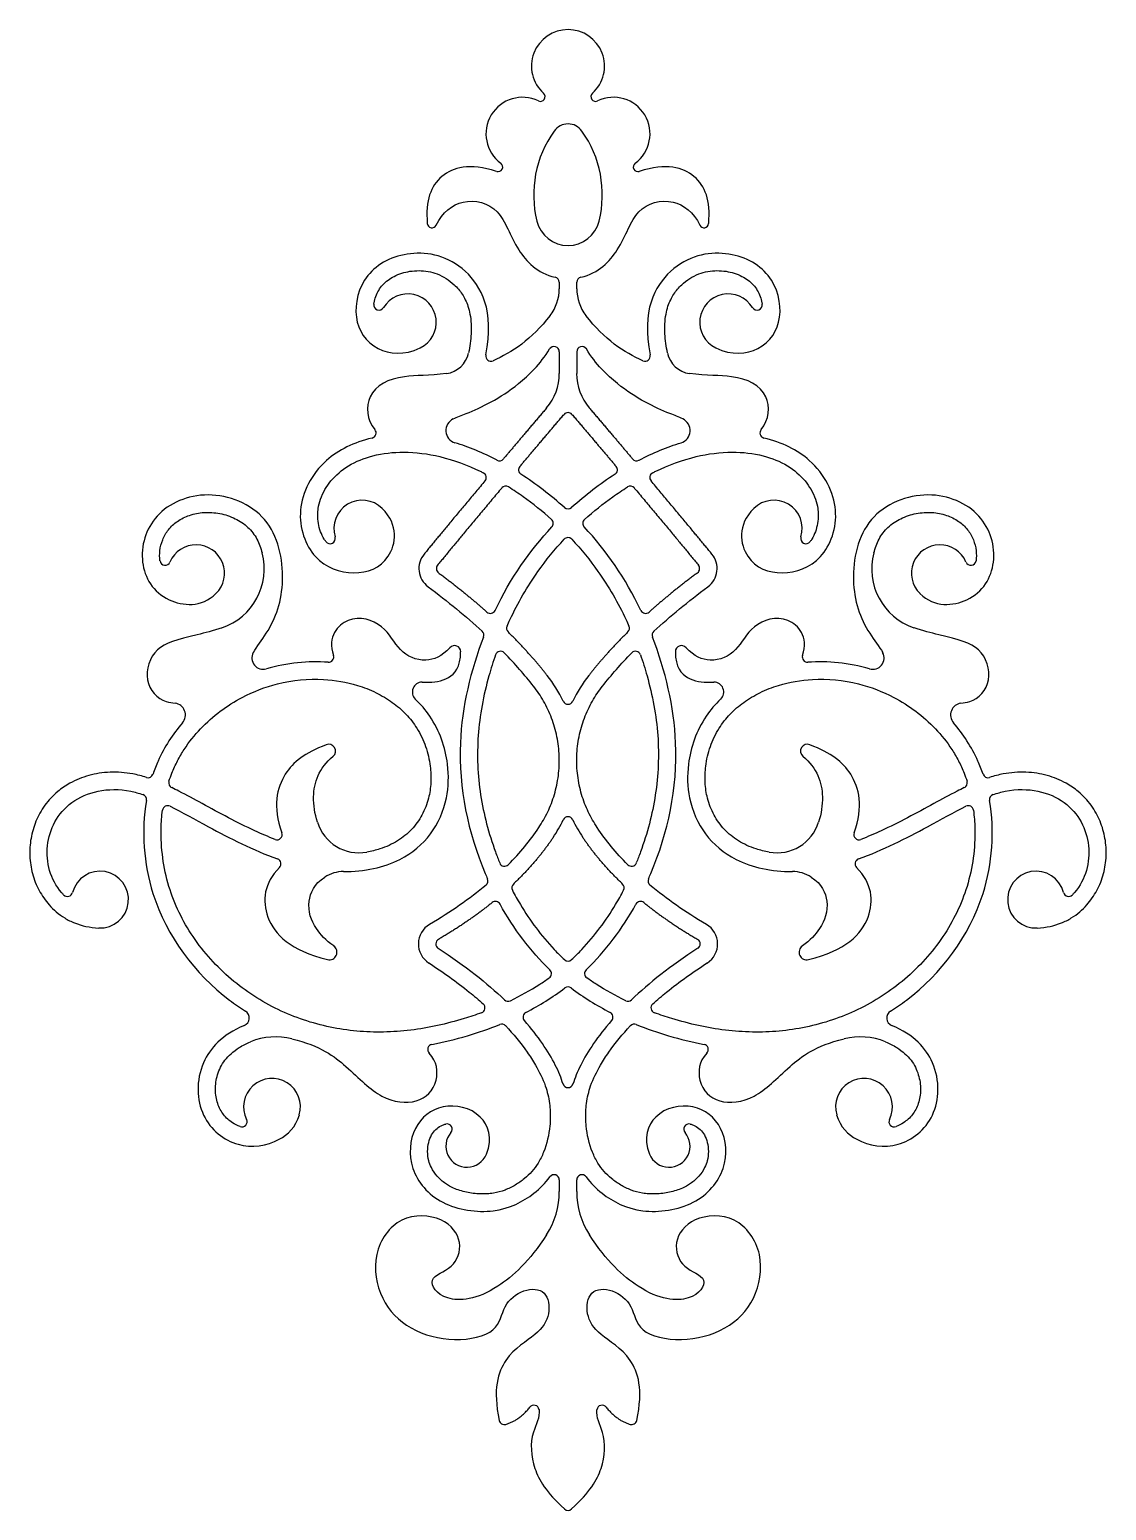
# Model space of a CAD drawing. Extents: x -103 to 101, y -110 to 99.
# Drawn here: x -57.75 to -43.69, y -20.38 to -1.04 of the extents above; entities that cross this region are included whole.
import ezdxf

# ---------------------------------------------------------------- set-up
doc = ezdxf.new("R2010")
doc.units = 0
doc.header["$MEASUREMENT"] = 0
doc.layers.add('LAYER_03', color=5, linetype='CONTINUOUS')

msp = doc.modelspace()

# ---------------------------------------------------------------- linework, layer by layer
at = {"layer": 'LAYER_03'}
for p, q in [((-50.833, -4.342), (-50.833, -4.425)), ((-50.605, -4.425), (-50.605, -4.342)), ((-50.833, -5.248), (-50.833, -5.534)), ((-50.605, -5.248), (-50.605, -5.534)), ((-50.833, -16.062), (-50.833, -16.214)), ((-50.605, -16.214), (-50.605, -16.062))]:
    msp.add_line(p, q, dxfattribs=at)
for centre, radius, start, end in [((-50.719, -1.519), 0.477, 90, 228.0004), ((-50.719, -1.519), 0.477, 311.9996, 90), ((-51.313, -2.403), 0.477, 64.1773, 233.59), ((-51.079, -1.919), 0.0604, 244.1774, 47.9934), ((-50.359, -1.919), 0.0604, 132.0066, 295.8226), ((-50.125, -2.403), 0.477, 306.41, 115.8227), ((-50.719, -2.496), 0.223, 90, 144.6791), ((-50.719, -2.496), 0.223, 35.3209, 90), ((-49.724, -3.201), 1.443, 144.6795, 193.7037), ((-51.714, -3.201), 1.443, 346.2963, 35.3205), ((-51.632, -2.836), 0.0604, 252.3886, 53.5902), ((-49.806, -2.836), 0.0604, 126.4098, 287.6114), ((-52.496, -3.569), 0.0604, 185.1746, 334.056), ((-50.719, -3.443), 0.418, 193.7037, 270), ((-50.719, -3.443), 0.418, 270, 346.2963), ((-48.943, -3.569), 0.0604, 205.944, 354.8254), ((-51.409, -4.425), 0.576, 322.3265, 360), ((-50.901, -4.342), 0.0682, 360, 77.8592), ((-50.537, -4.342), 0.0682, 102.1408, 180), ((-50.029, -4.425), 0.576, 180, 217.6735), ((-53.187, -4.637), 0.0682, 170.9421, 328.9579), ((-52.81, -4.864), 0.371, 295.9044, 148.9579), ((-48.628, -4.864), 0.371, 31.0421, 244.0956), ((-48.251, -4.637), 0.0682, 211.0421, 9.0579), ((-50.901, -5.248), 0.0682, 0, 148.3217), ((-50.537, -5.248), 0.0682, 31.6783, 180), ((-52.352, -5.195), 0.341, 277.7426, 348.1669), ((-51.725, -5.304), 0.0682, 168.7241, 293.5293), ((-49.713, -5.304), 0.0682, 246.4707, 11.2759), ((-49.086, -5.195), 0.341, 191.8331, 262.2574), ((-51.524, -5.534), 0.691, 319.5782, 0.0001), ((-49.915, -5.534), 0.691, 179.9999, 220.4218), ((-52.147, -6.277), 0.167, 114.8383, 253.2129), ((-50.719, -6.111), 0.0682, 40.4432, 139.5568), ((-49.291, -6.277), 0.167, 286.7871, 65.1617), ((-53.293, -6.309), 0.0682, 282.7977, 40.165), ((-48.145, -6.309), 0.0682, 139.835, 257.2023), ((-51.615, -6.604), 0.0682, 242.3018, 319.842), ((-51.296, -6.791), 0.0682, 139.8202, 237.1454), ((-50.142, -6.791), 0.0682, 302.8546, 40.1798), ((-49.824, -6.604), 0.0682, 220.158, 297.6982), ((-51.855, -6.89), 0.0682, 319.9818, 63.6379), ((-49.583, -6.89), 0.0682, 116.3621, 220.0182), ((-51.533, -7.071), 0.0682, 57.7893, 139.9547), ((-49.905, -7.071), 0.0682, 40.0453, 122.2107), ((-53.406, -7.558), 0.371, 45.1912, 197.1239), ((-50.719, -7.233), 0.0682, 227.9213, 312.0787), ((-48.032, -7.558), 0.371, 342.8761, 134.8088), ((-50.979, -7.488), 0.0682, 316.8682, 48.2415), ((-50.459, -7.488), 0.0682, 131.7585, 223.1318), ((-53.826, -7.687), 0.0682, 215.2855, 17.1239), ((-50.719, -7.743), 0.0682, 43.4294, 136.984), ((-47.612, -7.687), 0.0682, 162.8761, 324.7145), ((-55.575, -8.14), 0.371, 314.201, 157.002), ((-55.498, -8.085), 0.812, 288.6982, 15.0158), ((-52.37, -8.079), 0.296, 140.6564, 233.4399), ((-49.068, -8.079), 0.296, 306.5601, 39.3436), ((-45.941, -8.085), 0.812, 164.9842, 251.3018), ((-45.864, -8.14), 0.371, 22.998, 225.799), ((-55.979, -7.968), 0.0682, 187.9055, 337.002), ((-52.37, -8.079), 0.0682, 140.6564, 233.4408), ((-49.068, -8.079), 0.0682, 306.5592, 39.3436), ((-45.459, -7.968), 0.0682, 202.998, 352.0945), ((-51.732, -8.597), 0.0682, 228.2719, 334.3334), ((-49.706, -8.597), 0.0682, 205.6666, 311.7281), ((-51.453, -8.858), 0.0682, 155.7743, 225.3616), ((-49.985, -8.858), 0.0682, 314.6384, 24.2257), ((-52.201, -9.166), 0.0804, 0.0042, 138.2305), ((-51.885, -8.949), 0.0682, 338.7577, 47.3505), ((-49.553, -8.949), 0.0682, 132.6495, 201.2423), ((-49.237, -9.166), 0.0804, 41.7695, 179.9958), ((-54.7, -9.248), 0.147, 150.9475, 286.4096), ((-53.846, -9.235), 0.0682, 265.6686, 18.0408), ((-51.6, -9.227), 0.0682, 44.0111, 160.7465), ((-49.838, -9.227), 0.0682, 19.2535, 135.9889), ((-47.592, -9.235), 0.0682, 161.9592, 274.3314), ((-46.739, -9.248), 0.147, 253.5904, 29.0525), ((-52.624, -9.691), 0.128, 90.1896, 225.9376), ((-52.4, -10.586), 1.795, 25.5264, 38.2568), ((-49.038, -10.586), 1.795, 141.7432, 154.4736), ((-48.814, -9.691), 0.128, 314.0624, 89.8104), ((-55.871, -9.991), 0.156, 319.2291, 81.6841), ((-50.719, -9.783), 0.0682, 205.5264, 334.4736), ((-45.567, -9.991), 0.156, 98.3159, 220.7709), ((-53.843, -10.462), 0.0887, 309.9084, 111.9882), ((-47.595, -10.462), 0.0887, 68.0118, 230.0916), ((-56.203, -10.742), 0.0682, 252.4229, 341.2546), ((-45.235, -10.742), 0.0682, 198.7454, 287.5771), ((-55.865, -10.879), 0.0682, 161.939, 244.4159), ((-45.573, -10.879), 0.0682, 295.5841, 18.061), ((-56.292, -11.095), 0.0682, 350.3393, 71.5797), ((-55.946, -11.244), 0.0682, 63.3541, 172.6983), ((-45.492, -11.244), 0.0682, 7.3017, 116.6459), ((-45.147, -11.095), 0.0682, 108.4203, 189.6607), ((-53.447, -11.222), 0.569, 197.1063, 280.4333), ((-52.4, -10.586), 1.795, 325.9997, 334.4736), ((-50.719, -11.388), 0.0682, 25.5264, 154.4736), ((-49.038, -10.586), 1.795, 205.5264, 214.0003), ((-47.991, -11.222), 0.569, 259.5667, 342.8937), ((-54.519, -11.553), 0.0682, 248.5881, 20.2389), ((-46.919, -11.553), 0.0682, 159.7611, 291.4119), ((-54.535, -11.935), 0.0682, 315.1494, 70.2959), ((-51.548, -11.898), 0.0682, 202.1533, 315.4173), ((-49.89, -11.898), 0.0682, 224.5827, 337.8467), ((-46.903, -11.935), 0.0682, 109.7041, 224.8506), ((-56.83, -12.402), 0.371, 267.6025, 165.7008), ((-53.651, -12.494), 0.458, 89.8823, 122.4141), ((-51.832, -12.159), 0.0682, 309.9569, 23.9352), ((-49.606, -12.159), 0.0682, 156.0648, 230.0431), ((-47.788, -12.494), 0.458, 57.5859, 90.1177), ((-44.608, -12.402), 0.371, 14.2992, 272.3975), ((-57.256, -12.293), 0.0682, 223.6059, 345.7008), ((-51.385, -12.248), 0.0682, 133.5755, 207.7633), ((-50.053, -12.248), 0.0682, 332.2367, 46.4245), ((-44.182, -12.293), 0.0682, 194.2992, 316.3941), ((-51.666, -12.494), 0.0682, 28.9219, 128.9189), ((-49.772, -12.494), 0.0682, 51.0811, 151.0781), ((-52.377, -12.981), 0.296, 120.3182, 237.2943), ((-49.061, -12.981), 0.296, 302.7057, 59.6818), ((-52.377, -12.981), 0.0682, 120.3179, 237.2891), ((-49.061, -12.981), 0.0682, 302.7109, 59.6821), ((-53.836, -13.089), 0.0999, 256.3345, 55.3806), ((-47.602, -13.089), 0.0999, 124.6194, 283.6655), ((-51.003, -13.368), 0.0682, 305.0987, 46.1517), ((-50.719, -13.136), 0.0682, 227.0264, 312.9736), ((-50.435, -13.368), 0.0682, 133.847, 234.4348), ((-51.502, -13.661), 0.0682, 226.2939, 295.674), ((-50.719, -13.61), 0.0682, 52.855, 127.145), ((-49.936, -13.661), 0.0682, 244.326, 313.7061), ((-54.986, -13.948), 0.105, 292.6333, 57.4423), ((-51.871, -13.815), 0.0682, 289.9321, 48.3365), ((-51.238, -13.936), 0.0682, 117.3591, 221.1766), ((-50.2, -13.936), 0.0682, 318.8234, 62.6409), ((-49.568, -13.815), 0.0682, 131.6635, 250.0679), ((-46.453, -13.948), 0.105, 122.5577, 247.3667), ((-51.584, -14.095), 0.0682, 42.8897, 112.124), ((-49.854, -14.095), 0.0682, 67.876, 137.1103), ((-54.535, -15.081), 0.887, 76.294, 111.8899), ((-52.483, -14.359), 0.0682, 100.6084, 224.6801), ((-48.955, -14.359), 0.0682, 315.3199, 79.3916), ((-46.903, -15.081), 0.887, 68.1101, 103.706), ((-54.584, -15.108), 0.371, 343.801, 206.3053), ((-50.719, -14.789), 0.0682, 197.1894, 342.8106), ((-46.854, -15.108), 0.371, 333.6947, 196.199), ((-54.978, -15.302), 0.0682, 249.3502, 26.3053), ((-46.46, -15.302), 0.0682, 153.6947, 290.6498), ((-52.299, -15.4), 0.0682, 319.5643, 102.9086), ((-52.039, -15.622), 0.275, 139.5643, 337.6985), ((-49.4, -15.622), 0.275, 202.3015, 40.4357), ((-49.139, -15.4), 0.0682, 77.0914, 220.4357), ((-50.901, -16.062), 0.0682, 0, 144.2134), ((-50.537, -16.062), 0.0682, 35.7866, 180), ((-51.878, -16.214), 1.045, 327.2014, 0), ((-49.56, -16.214), 1.045, 180, 212.8015), ((-51.164, -19.072), 0.0682, 8.2184, 141.7618), ((-50.274, -19.072), 0.0682, 38.2812, 171.9777), ((-51.551, -19.189), 0.0682, 191.8625, 287.1162), ((-49.888, -19.189), 0.0682, 252.8838, 348.1375), ((-50.719, -20.309), 0.0682, 227.3936, 312.6064)]:
    msp.add_arc(centre, radius, start, end, dxfattribs=at)
for points, knots in [([(-51.651, -2.893), (-52.006, -2.781), (-52.442, -2.898), (-52.583, -3.273), (-52.556, -3.574)], [2856.797882, 2856.797882, 2856.797882, 2856.797882, 2857.480592, 2858.180812, 2858.180812, 2858.180812, 2858.180812]), ([(-48.882, -3.574), (-48.855, -3.273), (-48.997, -2.898), (-49.433, -2.781), (-49.788, -2.893)], [2850.305476, 2850.305476, 2850.305476, 2850.305476, 2851.005695, 2851.688405, 2851.688405, 2851.688405, 2851.688405]), ([(-52.441, -3.595), (-52.358, -3.425), (-52.085, -3.216), (-51.582, -3.352), (-51.439, -3.884), (-51.121, -4.225), (-50.887, -4.276)], [2858.318912, 2858.318912, 2858.318912, 2858.318912, 2858.831124, 2859.412617, 2859.99411, 2860.470961, 2860.470961, 2860.470961, 2860.470961]), ([(-50.552, -4.276), (-50.318, -4.225), (-49.999, -3.884), (-49.856, -3.352), (-49.353, -3.216), (-49.08, -3.425), (-48.997, -3.595)], [2848.015326, 2848.015326, 2848.015326, 2848.015326, 2848.492177, 2849.07367, 2849.655164, 2850.167375, 2850.167375, 2850.167375, 2850.167375]), ([(-51.792, -5.29), (-51.677, -4.712), (-52.036, -4.046), (-52.806, -3.889), (-53.408, -4.202), (-53.556, -4.824), (-53.278, -5.251), (-52.86, -5.301), (-52.648, -5.198)], [2861.556155, 2861.556155, 2861.556155, 2861.556155, 2862.213843, 2862.917233, 2863.620624, 2864.324015, 2865.027406, 2865.634881, 2865.634881, 2865.634881, 2865.634881]), ([(-48.79, -5.198), (-48.578, -5.301), (-48.161, -5.251), (-47.883, -4.824), (-48.03, -4.202), (-48.632, -3.889), (-49.402, -4.046), (-49.762, -4.712), (-49.646, -5.29)], [2842.851406, 2842.851406, 2842.851406, 2842.851406, 2843.458881, 2844.162272, 2844.865663, 2845.569054, 2846.272444, 2846.930133, 2846.930133, 2846.930133, 2846.930133]), ([(-53.254, -4.626), (-53.254, -4.621), (-53.248, -4.587), (-53.223, -4.497), (-53.145, -4.365), (-52.986, -4.249), (-52.778, -4.186), (-52.582, -4.186), (-52.423, -4.23), (-52.307, -4.289), (-52.217, -4.36), (-52.129, -4.451), (-52.067, -4.546), (-52.022, -4.658), (-51.984, -4.806), (-51.976, -5.012), (-52.001, -5.182), (-52.018, -5.264)], [2867.015521, 2867.015521, 2867.015521, 2867.015521, 2867.028924, 2867.106938, 2867.26082, 2867.426433, 2867.617558, 2867.827682, 2867.936613, 2868.051863, 2868.170383, 2868.23873, 2868.384504, 2868.466154, 2868.557766, 2868.784974, 2869.008432, 2869.008432, 2869.008432, 2869.008432]), ([(-49.42, -5.264), (-49.437, -5.182), (-49.462, -5.012), (-49.454, -4.806), (-49.417, -4.658), (-49.371, -4.546), (-49.309, -4.451), (-49.222, -4.36), (-49.132, -4.289), (-49.015, -4.23), (-48.856, -4.186), (-48.66, -4.186), (-48.452, -4.249), (-48.293, -4.365), (-48.215, -4.497), (-48.191, -4.587), (-48.185, -4.621), (-48.184, -4.626)], [2839.477855, 2839.477855, 2839.477855, 2839.477855, 2839.701313, 2839.928521, 2840.020133, 2840.101783, 2840.247557, 2840.315904, 2840.434424, 2840.549675, 2840.658605, 2840.868729, 2841.059854, 2841.225467, 2841.379349, 2841.457364, 2841.470766, 2841.470766, 2841.470766, 2841.470766]), ([(-52.217, -6.125), (-52.167, -6.102), (-51.914, -6.005), (-51.475, -5.798), (-51.083, -5.413), (-50.959, -5.212)], [32.168768, 32.168768, 32.168768, 32.168768, 32.377283, 33.094264, 33.502162, 33.502162, 33.502162, 33.502162]), ([(-49.221, -6.125), (-49.271, -6.102), (-49.524, -6.005), (-49.963, -5.798), (-50.356, -5.413), (-50.479, -5.212)], [32.168768, 32.168768, 32.168768, 32.168768, 32.377283, 33.094264, 33.502162, 33.502162, 33.502162, 33.502162]), ([(-52.306, -5.532), (-52.533, -5.563), (-52.946, -5.543), (-53.365, -5.749), (-53.351, -6.134), (-53.241, -6.265)], [2869.37704, 2869.37704, 2869.37704, 2869.37704, 2869.974521, 2870.81003, 2871.484541, 2871.484541, 2871.484541, 2871.484541]), ([(-48.198, -6.265), (-48.087, -6.134), (-48.073, -5.749), (-48.493, -5.543), (-48.905, -5.563), (-49.132, -5.532)], [2837.001746, 2837.001746, 2837.001746, 2837.001746, 2837.676257, 2838.511766, 2839.109247, 2839.109247, 2839.109247, 2839.109247]), ([(-53.278, -6.376), (-53.515, -6.43), (-53.978, -6.662), (-54.313, -7.32), (-54.068, -8.005), (-53.51, -8.196), (-53.001, -8.014), (-52.926, -7.512), (-53.145, -7.294)], [2871.607448, 2871.607448, 2871.607448, 2871.607448, 2872.49845, 2873.654116, 2874.809781, 2875.965447, 2877.121112, 2878.276777, 2878.276777, 2878.276777, 2878.276777]), ([(-48.294, -7.294), (-48.512, -7.512), (-48.437, -8.014), (-47.928, -8.196), (-47.371, -8.005), (-47.125, -7.32), (-47.461, -6.662), (-47.924, -6.43), (-48.161, -6.376)], [2830.20951, 2830.20951, 2830.20951, 2830.20951, 2831.365175, 2832.52084, 2833.676506, 2834.832171, 2835.987837, 2836.878839, 2836.878839, 2836.878839, 2836.878839]), ([(-53.882, -7.727), (-53.889, -7.717), (-53.936, -7.646), (-53.979, -7.526), (-53.99, -7.387), (-53.981, -7.279), (-53.94, -7.124), (-53.822, -6.918), (-53.583, -6.717), (-53.252, -6.586), (-52.842, -6.542), (-52.36, -6.606), (-52.02, -6.734), (-51.838, -6.822), (-51.825, -6.829)], [2879.312813, 2879.312813, 2879.312813, 2879.312813, 2879.343616, 2879.538712, 2879.642179, 2879.71206, 2879.822584, 2880.063687, 2880.329301, 2880.634287, 2880.992042, 2881.412057, 2881.907755, 2881.946037, 2881.946037, 2881.946037, 2881.946037]), ([(-51.646, -6.664), (-51.739, -6.616), (-51.926, -6.528), (-52.106, -6.464), (-52.196, -6.437)], [31.3032329, 31.3032329, 31.3032329, 31.3032329, 31.556675, 31.8139869, 31.8139869, 31.8139869, 31.8139869]), ([(-49.792, -6.664), (-49.699, -6.616), (-49.513, -6.528), (-49.332, -6.464), (-49.243, -6.437)], [31.3032329, 31.3032329, 31.3032329, 31.3032329, 31.556675, 31.8139869, 31.8139869, 31.8139869, 31.8139869]), ([(-49.613, -6.829), (-49.6, -6.822), (-49.419, -6.734), (-49.078, -6.606), (-48.597, -6.542), (-48.186, -6.586), (-47.855, -6.717), (-47.617, -6.918), (-47.498, -7.124), (-47.457, -7.279), (-47.448, -7.387), (-47.459, -7.526), (-47.503, -7.646), (-47.549, -7.717), (-47.556, -7.727)], [2826.54025, 2826.54025, 2826.54025, 2826.54025, 2826.578532, 2827.07423, 2827.494245, 2827.852, 2828.156986, 2828.4226, 2828.663703, 2828.774227, 2828.844108, 2828.947575, 2829.142671, 2829.173474, 2829.173474, 2829.173474, 2829.173474]), ([(-54.828, -9.177), (-54.784, -9.098), (-54.569, -8.832), (-54.376, -8.271), (-54.566, -7.341), (-55.442, -7.009), (-56.173, -7.334), (-56.361, -8.016), (-56.045, -8.54), (-55.507, -8.592), (-55.316, -8.406)], [2906.715737, 2906.715737, 2906.715737, 2906.715737, 2907.049247, 2907.778265, 2908.507283, 2909.236301, 2909.965319, 2910.694337, 2911.423356, 2912.027518, 2912.027518, 2912.027518, 2912.027518]), ([(-50.934, -7.437), (-51.052, -7.332), (-51.236, -7.186), (-51.431, -7.055), (-51.496, -7.014)], [30.8942553, 30.8942553, 30.8942553, 30.8942553, 31.3117105, 31.5146511, 31.5146511, 31.5146511, 31.5146511]), ([(-50.504, -7.437), (-50.386, -7.332), (-50.202, -7.186), (-50.007, -7.055), (-49.942, -7.014)], [26.1054363, 26.1054363, 26.1054363, 26.1054363, 26.5228915, 26.7258322, 26.7258322, 26.7258322, 26.7258322]), ([(-46.123, -8.406), (-45.932, -8.592), (-45.393, -8.54), (-45.077, -8.016), (-45.265, -7.334), (-45.996, -7.009), (-46.872, -7.341), (-47.062, -8.271), (-46.87, -8.832), (-46.654, -9.098), (-46.61, -9.177)], [2796.458769, 2796.458769, 2796.458769, 2796.458769, 2797.062932, 2797.79195, 2798.520968, 2799.249986, 2799.979004, 2800.708022, 2801.43704, 2801.77055, 2801.77055, 2801.77055, 2801.77055]), ([(-56.047, -7.977), (-56.053, -7.934), (-56.053, -7.84), (-56.018, -7.7), (-55.941, -7.565), (-55.818, -7.454), (-55.659, -7.376), (-55.469, -7.338), (-55.263, -7.353), (-55.064, -7.418), (-54.92, -7.513), (-54.831, -7.612), (-54.763, -7.722), (-54.73, -7.813), (-54.713, -7.874)], [2913.340341, 2913.340341, 2913.340341, 2913.340341, 2913.454891, 2913.586631, 2913.720068, 2913.860714, 2914.01688, 2914.185754, 2914.367483, 2914.555913, 2914.734649, 2914.818541, 2914.907082, 2915.07355, 2915.07355, 2915.07355, 2915.07355]), ([(-46.725, -7.874), (-46.709, -7.813), (-46.675, -7.722), (-46.608, -7.612), (-46.518, -7.513), (-46.374, -7.418), (-46.175, -7.353), (-45.969, -7.338), (-45.779, -7.376), (-45.62, -7.454), (-45.497, -7.565), (-45.42, -7.7), (-45.385, -7.84), (-45.385, -7.934), (-45.391, -7.977)], [2793.412737, 2793.412737, 2793.412737, 2793.412737, 2793.579206, 2793.667746, 2793.751638, 2793.930374, 2794.118804, 2794.300533, 2794.469408, 2794.625573, 2794.766219, 2794.899656, 2795.031396, 2795.145946, 2795.145946, 2795.145946, 2795.145946]), ([(-51.515, -8.83), (-51.503, -8.803), (-51.388, -8.554), (-51.161, -8.158), (-50.892, -7.828), (-50.769, -7.696)], [36.447068, 36.447068, 36.447068, 36.447068, 36.527652, 37.17012, 37.647216, 37.647216, 37.647216, 37.647216]), ([(-50.67, -7.696), (-50.546, -7.828), (-50.278, -8.158), (-50.05, -8.554), (-49.935, -8.803), (-49.923, -8.83)], [37.745186, 37.745186, 37.745186, 37.745186, 38.222717, 38.865185, 38.945769, 38.945769, 38.945769, 38.945769]), ([(-52.261, -9.113), (-52.363, -9.226), (-52.602, -9.326), (-52.94, -9.171), (-53.098, -8.808), (-53.583, -8.644), (-53.862, -8.967), (-53.781, -9.214)], [2903.498283, 2903.498283, 2903.498283, 2903.498283, 2903.876124, 2904.329579, 2904.783035, 2905.23649, 2905.638156, 2905.638156, 2905.638156, 2905.638156]), ([(-47.657, -9.214), (-47.576, -8.967), (-47.855, -8.644), (-48.34, -8.808), (-48.498, -9.171), (-48.836, -9.326), (-49.076, -9.226), (-49.177, -9.113)], [2802.848131, 2802.848131, 2802.848131, 2802.848131, 2803.249797, 2803.703252, 2804.156708, 2804.610163, 2804.988004, 2804.988004, 2804.988004, 2804.988004]), ([(-55.237, -8.854), (-55.351, -8.892), (-55.77, -8.995), (-56.131, -9.082), (-56.286, -9.553), (-56.054, -9.815), (-55.887, -9.831), (-55.849, -9.837)], [2916.149721, 2916.149721, 2916.149721, 2916.149721, 2916.337387, 2916.851541, 2917.365696, 2917.87985, 2918.043076, 2918.043076, 2918.043076, 2918.043076]), ([(-45.59, -9.837), (-45.551, -9.831), (-45.385, -9.815), (-45.153, -9.553), (-45.307, -9.082), (-45.669, -8.995), (-46.087, -8.892), (-46.201, -8.854)], [2790.443211, 2790.443211, 2790.443211, 2790.443211, 2790.606437, 2791.120591, 2791.634746, 2792.1489, 2792.336566, 2792.336566, 2792.336566, 2792.336566]), ([(-51.822, -8.974), (-51.99, -9.407), (-52.249, -10.482), (-52.019, -11.557), (-51.78, -12.108), (-51.77, -12.132)], [2884.511344, 2884.511344, 2884.511344, 2884.511344, 2885.431177, 2886.586843, 2886.640217, 2886.640217, 2886.640217, 2886.640217]), ([(-49.669, -12.132), (-49.658, -12.108), (-49.419, -11.557), (-49.189, -10.482), (-49.448, -9.407), (-49.616, -8.974)], [2821.84607, 2821.84607, 2821.84607, 2821.84607, 2821.899444, 2823.05511, 2823.974943, 2823.974943, 2823.974943, 2823.974943]), ([(-52.624, -9.564), (-52.607, -9.563), (-52.485, -9.564), (-52.29, -9.549), (-52.121, -9.372), (-52.121, -9.166)], [2902.584943, 2902.584943, 2902.584943, 2902.584943, 2902.6446756, 2903.0126198, 2903.3276141, 2903.3276141, 2903.3276141, 2903.3276141]), ([(-51.665, -9.204), (-51.696, -9.295), (-51.805, -9.64), (-51.921, -10.252), (-51.888, -11.037), (-51.741, -11.588), (-51.63, -11.876), (-51.611, -11.924)], [53.149237, 53.149237, 53.149237, 53.149237, 53.403131, 54.101745, 54.785076, 55.463817, 55.599589, 55.599589, 55.599589, 55.599589]), ([(-49.774, -9.204), (-49.742, -9.295), (-49.634, -9.64), (-49.517, -10.252), (-49.551, -11.037), (-49.697, -11.588), (-49.808, -11.876), (-49.827, -11.924)], [42.717395, 42.717395, 42.717395, 42.717395, 42.971288, 43.669902, 44.353233, 45.031974, 45.167746, 45.167746, 45.167746, 45.167746]), ([(-49.317, -9.166), (-49.317, -9.372), (-49.148, -9.549), (-48.953, -9.564), (-48.831, -9.563), (-48.814, -9.564)], [2805.1586729, 2805.1586729, 2805.1586729, 2805.1586729, 2805.4736673, 2805.8416115, 2805.901344, 2805.901344, 2805.901344, 2805.901344]), ([(-55.93, -10.857), (-55.918, -10.821), (-55.885, -10.731), (-55.821, -10.59), (-55.704, -10.39), (-55.524, -10.164), (-55.266, -9.937), (-54.933, -9.726), (-54.482, -9.552), (-53.961, -9.502), (-53.525, -9.575), (-53.227, -9.692), (-53.013, -9.819), (-52.831, -9.975), (-52.679, -10.169), (-52.57, -10.4), (-52.529, -10.573), (-52.518, -10.661)], [85.52651, 85.52651, 85.52651, 85.52651, 85.626635, 85.780712, 85.933609, 86.238012, 86.540785, 86.838458, 87.27477, 87.808173, 88.202994, 88.433168, 88.651229, 88.85847, 89.062468, 89.297081, 89.53017, 89.53017, 89.53017, 89.53017]), ([(-48.92, -10.661), (-48.91, -10.573), (-48.869, -10.4), (-48.759, -10.169), (-48.607, -9.975), (-48.426, -9.819), (-48.211, -9.692), (-47.913, -9.575), (-47.477, -9.502), (-46.957, -9.552), (-46.505, -9.726), (-46.172, -9.937), (-45.915, -10.164), (-45.734, -10.39), (-45.617, -10.59), (-45.553, -10.731), (-45.52, -10.821), (-45.508, -10.857)], [94.107561, 94.107561, 94.107561, 94.107561, 94.34065, 94.575263, 94.779261, 94.986502, 95.204563, 95.434737, 95.829558, 96.362961, 96.799273, 97.096946, 97.399719, 97.704122, 97.857019, 98.011096, 98.11122, 98.11122, 98.11122, 98.11122]), ([(-52.292, -10.633), (-52.32, -10.414), (-52.43, -10.103), (-52.642, -9.852), (-52.713, -9.783)], [2901.3388131, 2901.3388131, 2901.3388131, 2901.3388131, 2902.026184, 2902.3187389, 2902.3187389, 2902.3187389, 2902.3187389]), ([(-48.726, -9.783), (-48.797, -9.852), (-49.008, -10.103), (-49.119, -10.414), (-49.146, -10.633)], [2806.1675481, 2806.1675481, 2806.1675481, 2806.1675481, 2806.4601031, 2807.147474, 2807.147474, 2807.147474, 2807.147474]), ([(-55.753, -10.094), (-55.881, -10.242), (-56.023, -10.46), (-56.118, -10.705), (-56.138, -10.764)], [2918.3369644, 2918.3369644, 2918.3369644, 2918.3369644, 2918.7491234, 2918.8731619, 2918.8731619, 2918.8731619, 2918.8731619]), ([(-45.3, -10.764), (-45.32, -10.705), (-45.416, -10.46), (-45.558, -10.242), (-45.686, -10.094)], [2789.6131251, 2789.6131251, 2789.6131251, 2789.6131251, 2789.7371637, 2790.1493227, 2790.1493227, 2790.1493227, 2790.1493227]), ([(-53.876, -10.38), (-54.158, -10.493), (-54.46, -10.707), (-54.582, -11.185), (-54.455, -11.529)], [92.812458, 92.812458, 92.812458, 92.812458, 93.530632, 94.27745, 94.27745, 94.27745, 94.27745]), ([(-46.983, -11.529), (-46.856, -11.185), (-46.978, -10.707), (-47.281, -10.493), (-47.562, -10.38)], [89.360281, 89.360281, 89.360281, 89.360281, 90.107099, 90.825273, 90.825273, 90.825273, 90.825273]), ([(-53.991, -11.39), (-54.026, -11.278), (-54.074, -10.974), (-53.973, -10.687), (-53.786, -10.53)], [91.6251419, 91.6251419, 91.6251419, 91.6251419, 91.9747418, 92.591579, 92.591579, 92.591579, 92.591579]), ([(-53.65, -12.036), (-53.377, -12.036), (-52.726, -11.901), (-52.29, -11.301), (-52.274, -10.782), (-52.292, -10.633)], [2898.975932, 2898.975932, 2898.975932, 2898.975932, 2899.714853, 2900.870518, 2901.338813, 2901.338813, 2901.338813, 2901.338813]), ([(-49.146, -10.633), (-49.165, -10.782), (-49.148, -11.301), (-48.712, -11.901), (-48.061, -12.036), (-47.789, -12.036)], [2807.147474, 2807.147474, 2807.147474, 2807.147474, 2807.615769, 2808.771434, 2809.510355, 2809.510355, 2809.510355, 2809.510355]), ([(-47.652, -10.53), (-47.465, -10.687), (-47.365, -10.974), (-47.412, -11.278), (-47.447, -11.39)], [91.0461519, 91.0461519, 91.0461519, 91.0461519, 91.6629892, 92.012589, 92.012589, 92.012589, 92.012589]), ([(-56.223, -10.807), (-56.282, -10.788), (-56.438, -10.747), (-56.694, -10.728), (-56.975, -10.77), (-57.205, -10.864), (-57.401, -10.997), (-57.557, -11.163), (-57.674, -11.374), (-57.739, -11.601), (-57.755, -11.834), (-57.72, -12.067), (-57.634, -12.285), (-57.52, -12.449), (-57.402, -12.566), (-57.291, -12.647), (-57.16, -12.712), (-57.012, -12.757), (-56.906, -12.77), (-56.845, -12.773)], [2918.966186, 2918.966186, 2918.966186, 2918.966186, 2919.129299, 2919.392353, 2919.640047, 2919.875841, 2920.044793, 2920.262625, 2920.473517, 2920.679504, 2920.882756, 2921.087566, 2921.297279, 2921.499664, 2921.613451, 2921.734025, 2921.862201, 2921.998063, 2922.142387, 2922.142387, 2922.142387, 2922.142387]), ([(-52.518, -10.661), (-52.509, -10.731), (-52.504, -10.871), (-52.535, -11.089), (-52.617, -11.301), (-52.755, -11.493), (-52.943, -11.647), (-53.148, -11.737), (-53.287, -11.772), (-53.344, -11.782)], [89.53017, 89.53017, 89.53017, 89.53017, 89.715109, 89.900376, 90.107493, 90.311045, 90.519064, 90.743173, 90.89696, 90.89696, 90.89696, 90.89696]), ([(-48.094, -11.782), (-48.151, -11.772), (-48.29, -11.737), (-48.495, -11.647), (-48.683, -11.493), (-48.821, -11.301), (-48.903, -11.089), (-48.935, -10.871), (-48.929, -10.731), (-48.92, -10.661)], [92.740771, 92.740771, 92.740771, 92.740771, 92.894558, 93.118667, 93.326686, 93.530238, 93.737355, 93.922622, 94.107561, 94.107561, 94.107561, 94.107561]), ([(-44.593, -12.773), (-44.532, -12.77), (-44.426, -12.757), (-44.278, -12.712), (-44.147, -12.647), (-44.036, -12.566), (-43.919, -12.449), (-43.804, -12.285), (-43.718, -12.067), (-43.684, -11.834), (-43.699, -11.601), (-43.764, -11.374), (-43.882, -11.163), (-44.037, -10.997), (-44.233, -10.864), (-44.463, -10.77), (-44.744, -10.728), (-45, -10.747), (-45.156, -10.788), (-45.215, -10.807)], [2786.3439, 2786.3439, 2786.3439, 2786.3439, 2786.488224, 2786.624086, 2786.752262, 2786.872836, 2786.986623, 2787.189008, 2787.398721, 2787.603531, 2787.806783, 2788.012771, 2788.223662, 2788.441494, 2788.610446, 2788.84624, 2789.093934, 2789.356988, 2789.520101, 2789.520101, 2789.520101, 2789.520101]), ([(-57.305, -12.34), (-57.314, -12.331), (-57.477, -12.151), (-57.596, -11.691), (-57.284, -11.066), (-56.681, -10.914), (-56.324, -11.013), (-56.27, -11.031)], [2923.742326, 2923.742326, 2923.742326, 2923.742326, 2923.808347, 2924.964013, 2926.119678, 2927.275344, 2927.475914, 2927.475914, 2927.475914, 2927.475914]), ([(-54.544, -11.616), (-54.634, -11.581), (-54.839, -11.492), (-55.156, -11.334), (-55.483, -11.155), (-55.728, -11.022), (-55.863, -10.955), (-55.894, -10.94)], [94.415314, 94.415314, 94.415314, 94.415314, 94.668702, 95.006119, 95.34945, 95.651603, 95.744671, 95.744671, 95.744671, 95.744671]), ([(-45.544, -10.94), (-45.576, -10.955), (-45.71, -11.022), (-45.956, -11.155), (-46.282, -11.334), (-46.599, -11.492), (-46.805, -11.581), (-46.894, -11.616)], [98.19759, 98.19759, 98.19759, 98.19759, 98.290658, 98.592811, 98.936143, 99.27356, 99.526947, 99.526947, 99.526947, 99.526947]), ([(-45.168, -11.031), (-45.114, -11.013), (-44.757, -10.914), (-44.154, -11.066), (-43.842, -11.691), (-43.961, -12.151), (-44.124, -12.331), (-44.133, -12.34)], [2781.010373, 2781.010373, 2781.010373, 2781.010373, 2781.210943, 2782.366609, 2783.522274, 2784.67794, 2784.743961, 2784.743961, 2784.743961, 2784.743961]), ([(-56.224, -11.107), (-56.292, -11.504), (-56.216, -12.554), (-55.534, -13.443), (-55.001, -13.815), (-54.929, -13.86)], [2927.560989, 2927.560989, 2927.560989, 2927.560989, 2928.3569, 2929.512565, 2929.686875, 2929.686875, 2929.686875, 2929.686875]), ([(-55.916, -11.183), (-55.76, -11.261), (-55.339, -11.497), (-54.829, -11.758), (-54.512, -11.871)], [2894.281215, 2894.281215, 2894.281215, 2894.281215, 2894.813312, 2895.634588, 2895.634588, 2895.634588, 2895.634588]), ([(-46.926, -11.871), (-46.61, -11.758), (-46.099, -11.497), (-45.678, -11.261), (-45.523, -11.183)], [2812.851699, 2812.851699, 2812.851699, 2812.851699, 2813.672975, 2814.205072, 2814.205072, 2814.205072, 2814.205072]), ([(-46.509, -13.86), (-46.438, -13.815), (-45.905, -13.443), (-45.222, -12.554), (-45.146, -11.504), (-45.214, -11.107)], [2778.799412, 2778.799412, 2778.799412, 2778.799412, 2778.973722, 2780.129387, 2780.925298, 2780.925298, 2780.925298, 2780.925298]), ([(-51.847, -13.879), (-51.922, -13.907), (-52.113, -13.97), (-52.535, -14.081), (-53.007, -14.142), (-53.479, -14.126), (-53.948, -14.056), (-54.521, -13.863), (-55.141, -13.462), (-55.64, -12.91), (-55.916, -12.346), (-56.02, -11.856), (-56.039, -11.521), (-56.024, -11.314), (-56.014, -11.235)], [2888.934944, 2888.934944, 2888.934944, 2888.934944, 2889.145602, 2889.463843, 2890.087755, 2890.396446, 2890.70657, 2891.337096, 2891.981531, 2892.640552, 2893.282698, 2893.619718, 2893.957654, 2894.16671, 2894.16671, 2894.16671, 2894.16671]), ([(-45.425, -11.235), (-45.414, -11.314), (-45.399, -11.521), (-45.418, -11.856), (-45.523, -12.346), (-45.799, -12.91), (-46.297, -13.462), (-46.918, -13.863), (-47.491, -14.056), (-47.959, -14.126), (-48.431, -14.142), (-48.903, -14.081), (-49.326, -13.97), (-49.516, -13.907), (-49.591, -13.879)], [2814.319577, 2814.319577, 2814.319577, 2814.319577, 2814.528634, 2814.866569, 2815.203589, 2815.845735, 2816.504756, 2817.149191, 2817.779717, 2818.089841, 2818.398532, 2819.022444, 2819.340685, 2819.551343, 2819.551343, 2819.551343, 2819.551343]), ([(-54.487, -11.984), (-54.687, -12.185), (-54.749, -12.662), (-54.342, -13.068), (-53.86, -13.186)], [2895.755169, 2895.755169, 2895.755169, 2895.755169, 2896.568564, 2897.435478, 2897.435478, 2897.435478, 2897.435478]), ([(-47.579, -13.186), (-47.096, -13.068), (-46.69, -12.662), (-46.751, -12.185), (-46.951, -11.984)], [2811.050809, 2811.050809, 2811.050809, 2811.050809, 2811.917723, 2812.731118, 2812.731118, 2812.731118, 2812.731118]), ([(-53.779, -13.006), (-53.881, -12.936), (-54.042, -12.759), (-54.148, -12.473), (-54.034, -12.197), (-53.896, -12.107)], [2897.679458, 2897.679458, 2897.679458, 2897.679458, 2898.000911, 2898.423862, 2898.746973, 2898.746973, 2898.746973, 2898.746973]), ([(-47.542, -12.107), (-47.404, -12.197), (-47.29, -12.473), (-47.397, -12.759), (-47.557, -12.936), (-47.659, -13.006)], [2809.739314, 2809.739314, 2809.739314, 2809.739314, 2810.062425, 2810.485376, 2810.806829, 2810.806829, 2810.806829, 2810.806829]), ([(-51.446, -12.28), (-51.412, -12.343), (-51.258, -12.618), (-51.031, -12.925), (-50.812, -13.143), (-50.766, -13.186)], [49.086115, 49.086115, 49.086115, 49.086115, 49.273767, 49.920559, 50.087285, 50.087285, 50.087285, 50.087285]), ([(-50.673, -13.186), (-50.626, -13.143), (-50.408, -12.925), (-50.181, -12.618), (-50.026, -12.343), (-49.993, -12.28)], [45.748162, 45.748162, 45.748162, 45.748162, 45.914888, 46.56168, 46.749332, 46.749332, 46.749332, 46.749332]), ([(-52.537, -13.229), (-52.354, -13.347), (-52.112, -13.519), (-51.885, -13.711), (-51.825, -13.764)], [2888.0266646, 2888.0266646, 2888.0266646, 2888.0266646, 2888.600725, 2888.8109513, 2888.8109513, 2888.8109513, 2888.8109513]), ([(-49.613, -13.764), (-49.554, -13.711), (-49.327, -13.519), (-49.084, -13.347), (-48.901, -13.229)], [2819.6753357, 2819.6753357, 2819.6753357, 2819.6753357, 2819.8855621, 2820.4596225, 2820.4596225, 2820.4596225, 2820.4596225]), ([(-51.472, -13.722), (-51.34, -13.659), (-51.167, -13.563), (-51.005, -13.452), (-50.964, -13.423)], [30.6758763, 30.6758763, 30.6758763, 30.6758763, 31.0635806, 31.195237, 31.195237, 31.195237, 31.195237]), ([(-49.966, -13.722), (-50.098, -13.659), (-50.271, -13.563), (-50.434, -13.452), (-50.475, -13.423)], [30.6763667, 30.6763667, 30.6763667, 30.6763667, 31.064071, 31.1962279, 31.1962279, 31.1962279, 31.1962279]), ([(-54.945, -14.045), (-55.236, -14.166), (-55.588, -14.554), (-55.559, -15.277), (-55.038, -15.678), (-54.513, -15.6), (-54.275, -15.375), (-54.227, -15.211)], [2929.887395, 2929.887395, 2929.887395, 2929.887395, 2930.417292, 2931.062314, 2931.707337, 2932.352359, 2932.811973, 2932.811973, 2932.811973, 2932.811973]), ([(-51.534, -14.048), (-51.433, -14.158), (-51.295, -14.324), (-51.122, -14.59), (-51.014, -14.811), (-50.962, -15.02), (-50.948, -15.196), (-50.953, -15.412), (-51.006, -15.644), (-51.102, -15.839), (-51.188, -15.955), (-51.289, -16.05), (-51.407, -16.133), (-51.542, -16.2), (-51.668, -16.234), (-51.777, -16.246), (-51.896, -16.247), (-52.045, -16.229), (-52.199, -16.181), (-52.329, -16.11), (-52.429, -16.019), (-52.501, -15.915), (-52.543, -15.804), (-52.557, -15.691), (-52.543, -15.576), (-52.506, -15.477), (-52.45, -15.402), (-52.39, -15.359), (-52.343, -15.341), (-52.322, -15.335), (-52.315, -15.333)], [2939.432276, 2939.432276, 2939.432276, 2939.432276, 2939.825333, 2940.001811, 2940.267567, 2940.473132, 2940.566427, 2940.732576, 2941.044614, 2941.186564, 2941.304394, 2941.424316, 2941.552334, 2941.683463, 2941.820606, 2941.894026, 2941.97225, 2942.134435, 2942.289389, 2942.395115, 2942.52434, 2942.643689, 2942.727856, 2942.835787, 2942.939735, 2943.032472, 2943.112062, 2943.186083, 2943.224069, 2943.243803, 2943.243803, 2943.243803, 2943.243803]), ([(-52.496, -14.292), (-52.34, -14.263), (-52.042, -14.19), (-51.749, -14.088), (-51.61, -14.032)], [2938.7026475, 2938.7026475, 2938.7026475, 2938.7026475, 2939.0426647, 2939.3597739, 2939.3597739, 2939.3597739, 2939.3597739]), ([(-50.784, -14.81), (-50.832, -14.654), (-50.954, -14.4), (-51.197, -14.086), (-51.289, -13.981)], [-141.7152676, -141.7152676, -141.7152676, -141.7152676, -141.3423462, -141.1665049, -141.1665049, -141.1665049, -141.1665049]), ([(-50.149, -13.981), (-50.241, -14.086), (-50.484, -14.4), (-50.606, -14.654), (-50.654, -14.81)], [-142.4165244, -142.4165244, -142.4165244, -142.4165244, -142.2406833, -141.8677618, -141.8677618, -141.8677618, -141.8677618]), ([(-49.124, -15.333), (-49.116, -15.335), (-49.095, -15.341), (-49.049, -15.359), (-48.989, -15.402), (-48.932, -15.477), (-48.895, -15.576), (-48.881, -15.691), (-48.895, -15.804), (-48.937, -15.915), (-49.009, -16.019), (-49.11, -16.11), (-49.24, -16.181), (-49.393, -16.229), (-49.543, -16.247), (-49.662, -16.246), (-49.771, -16.234), (-49.896, -16.2), (-50.031, -16.133), (-50.149, -16.05), (-50.25, -15.955), (-50.336, -15.839), (-50.432, -15.644), (-50.485, -15.412), (-50.49, -15.196), (-50.476, -15.02), (-50.425, -14.811), (-50.316, -14.59), (-50.143, -14.324), (-50.005, -14.158), (-49.904, -14.048)], [2765.242484, 2765.242484, 2765.242484, 2765.242484, 2765.262218, 2765.300204, 2765.374225, 2765.453815, 2765.546552, 2765.6505, 2765.758431, 2765.842598, 2765.961947, 2766.091172, 2766.196898, 2766.351852, 2766.514037, 2766.592261, 2766.665681, 2766.802824, 2766.933953, 2767.061971, 2767.181894, 2767.299724, 2767.441673, 2767.753711, 2767.91986, 2768.013155, 2768.21872, 2768.484476, 2768.660954, 2769.054011, 2769.054011, 2769.054011, 2769.054011]), ([(-49.828, -14.032), (-49.69, -14.088), (-49.396, -14.19), (-49.098, -14.263), (-48.943, -14.292)], [2769.1265131, 2769.1265131, 2769.1265131, 2769.1265131, 2769.4436224, 2769.7836396, 2769.7836396, 2769.7836396, 2769.7836396]), ([(-47.211, -15.211), (-47.164, -15.375), (-46.925, -15.6), (-46.4, -15.678), (-45.879, -15.277), (-45.85, -14.554), (-46.202, -14.166), (-46.493, -14.045)], [2775.674314, 2775.674314, 2775.674314, 2775.674314, 2776.133928, 2776.77895, 2777.423973, 2778.068996, 2778.598892, 2778.598892, 2778.598892, 2778.598892]), ([(-55.002, -15.366), (-55.037, -15.353), (-55.117, -15.312), (-55.203, -15.233), (-55.262, -15.143), (-55.308, -15.036), (-55.333, -14.88), (-55.309, -14.717), (-55.257, -14.589), (-55.2, -14.495), (-55.117, -14.408), (-55.006, -14.325), (-54.916, -14.28), (-54.866, -14.258)], [2934.224461, 2934.224461, 2934.224461, 2934.224461, 2934.322415, 2934.460188, 2934.530577, 2934.60382, 2934.766409, 2934.942693, 2935.034497, 2935.128702, 2935.231306, 2935.350642, 2935.494924, 2935.494924, 2935.494924, 2935.494924]), ([(-54.325, -14.219), (-53.949, -14.311), (-53.555, -14.615), (-53.164, -15.035), (-52.664, -15.084), (-52.404, -14.83), (-52.425, -14.515), (-52.532, -14.407)], [2935.979951, 2935.979951, 2935.979951, 2935.979951, 2936.448301, 2937.012185, 2937.576068, 2938.139952, 2938.57272, 2938.57272, 2938.57272, 2938.57272]), ([(-48.907, -14.407), (-49.013, -14.515), (-49.035, -14.83), (-48.775, -15.084), (-48.274, -15.035), (-47.884, -14.615), (-47.49, -14.311), (-47.114, -14.219)], [2769.913567, 2769.913567, 2769.913567, 2769.913567, 2770.346335, 2770.910219, 2771.474102, 2772.037986, 2772.506336, 2772.506336, 2772.506336, 2772.506336]), ([(-46.572, -14.258), (-46.522, -14.28), (-46.433, -14.325), (-46.321, -14.408), (-46.239, -14.495), (-46.181, -14.589), (-46.13, -14.717), (-46.106, -14.88), (-46.13, -15.036), (-46.176, -15.143), (-46.235, -15.233), (-46.322, -15.312), (-46.402, -15.353), (-46.436, -15.366)], [2772.991363, 2772.991363, 2772.991363, 2772.991363, 2773.135645, 2773.254981, 2773.357585, 2773.45179, 2773.543594, 2773.719878, 2773.882467, 2773.95571, 2774.026099, 2774.163872, 2774.261826, 2774.261826, 2774.261826, 2774.261826]), ([(-51.785, -15.726), (-51.697, -15.513), (-51.833, -15.145), (-52.382, -15.038), (-52.767, -15.345), (-52.822, -15.926), (-52.41, -16.418), (-51.657, -16.528), (-51.204, -16.296), (-51.015, -16.104), (-50.956, -16.022)], [2729.514642, 2729.514642, 2729.514642, 2729.514642, 2730.087452, 2730.777872, 2731.468292, 2732.158713, 2732.849133, 2733.539553, 2734.229973, 2734.625035, 2734.625035, 2734.625035, 2734.625035]), ([(-50.482, -16.022), (-50.423, -16.104), (-50.234, -16.296), (-49.781, -16.528), (-49.029, -16.418), (-48.616, -15.926), (-48.671, -15.345), (-49.056, -15.038), (-49.606, -15.145), (-49.741, -15.513), (-49.654, -15.726)], [2759.146758, 2759.146758, 2759.146758, 2759.146758, 2759.541819, 2760.23224, 2760.92266, 2761.61308, 2762.3035, 2762.993921, 2763.684341, 2764.257151, 2764.257151, 2764.257151, 2764.257151]), ([(-50.999, -16.78), (-51.218, -17.119), (-51.757, -17.616), (-52.363, -17.671), (-52.592, -17.33), (-52.203, -17.233), (-52.075, -16.878), (-52.321, -16.534), (-52.93, -16.496), (-53.298, -17.018), (-53.183, -17.648), (-52.804, -18.032), (-52.197, -18.199), (-51.603, -18.054), (-51.584, -17.695), (-51.302, -17.472), (-50.986, -17.487), (-50.942, -17.824), (-51.1, -18.08), (-51.567, -18.339), (-51.703, -18.794), (-51.617, -19.203)], [2735.435692, 2735.435692, 2735.435692, 2735.435692, 2735.790651, 2736.299655, 2736.808659, 2737.317663, 2737.826667, 2738.335672, 2738.844676, 2739.35368, 2739.862684, 2740.371688, 2740.880692, 2741.389696, 2741.8987, 2742.407705, 2742.916709, 2743.425713, 2743.934717, 2744.443721, 2744.9265, 2744.9265, 2744.9265, 2744.9265]), ([(-49.821, -19.203), (-49.735, -18.794), (-49.871, -18.339), (-50.338, -18.08), (-50.496, -17.824), (-50.452, -17.487), (-50.136, -17.472), (-49.854, -17.695), (-49.835, -18.054), (-49.241, -18.199), (-48.634, -18.032), (-48.255, -17.648), (-48.14, -17.018), (-48.508, -16.496), (-49.117, -16.534), (-49.363, -16.878), (-49.236, -17.233), (-48.847, -17.33), (-49.075, -17.671), (-49.682, -17.616), (-50.22, -17.119), (-50.439, -16.78)], [2748.845262, 2748.845262, 2748.845262, 2748.845262, 2749.328041, 2749.837045, 2750.346049, 2750.855053, 2751.364057, 2751.873062, 2752.382066, 2752.89107, 2753.400074, 2753.909078, 2754.418082, 2754.927086, 2755.436091, 2755.945095, 2756.454099, 2756.963103, 2757.472107, 2757.981111, 2758.336054, 2758.336054, 2758.336054, 2758.336054]), ([(-51.097, -19.062), (-51.083, -19.162), (-51.221, -19.385), (-51.196, -19.821), (-51.008, -20.136), (-50.765, -20.359)], [2745.496458, 2745.496458, 2745.496458, 2745.496458, 2745.858545, 2746.364783, 2746.841865, 2746.841865, 2746.841865, 2746.841865]), ([(-50.673, -20.359), (-50.431, -20.136), (-50.242, -19.821), (-50.218, -19.386), (-50.355, -19.162), (-50.341, -19.063)], [2746.9311, 2746.9311, 2746.9311, 2746.9311, 2747.408182, 2747.91442, 2748.275645, 2748.275645, 2748.275645, 2748.275645])]:
    msp.add_open_spline(points, degree=3, knots=knots, dxfattribs=at)
for points, degree in [([(-50.953, -4.777), (-51.191, -5.086), (-51.455, -5.261), (-51.698, -5.366)], 3), ([(-49.741, -5.366), (-49.983, -5.261), (-50.247, -5.086), (-50.485, -4.777)], 3), ([(-50.998, -5.982), (-51.294, -6.33), (-51.563, -6.648)], 2), ([(-50.441, -5.982), (-50.144, -6.33), (-49.876, -6.648)], 2), ([(-51.348, -6.747), (-51.074, -6.422), (-50.771, -6.066)], 2), ([(-50.667, -6.066), (-50.364, -6.422), (-50.09, -6.747)], 2), ([(-51.803, -6.934), (-52.244, -7.459), (-52.599, -7.892)], 2), ([(-50.765, -7.284), (-50.944, -7.122), (-51.137, -6.974), (-51.333, -6.848)], 3), ([(-50.105, -6.848), (-50.301, -6.974), (-50.494, -7.122), (-50.673, -7.284)], 3), ([(-48.839, -7.892), (-49.195, -7.459), (-49.635, -6.934)], 2), ([(-51.585, -7.028), (-52.051, -7.582), (-52.423, -8.036)], 2), ([(-49.853, -7.028), (-49.387, -7.582), (-49.015, -8.036)], 2), ([(-51.671, -8.626), (-51.47, -8.207), (-51.222, -7.847), (-50.929, -7.535)], 3), ([(-49.767, -8.626), (-49.969, -8.207), (-50.216, -7.847), (-50.509, -7.535)], 3), ([(-52.411, -8.134), (-52.069, -8.388), (-51.778, -8.647)], 2), ([(-49.027, -8.134), (-49.369, -8.388), (-49.66, -8.647)], 2), ([(-52.546, -8.317), (-52.288, -8.509), (-52.052, -8.703), (-51.839, -8.899)], 3), ([(-49.599, -8.899), (-49.386, -8.703), (-49.151, -8.509), (-48.892, -8.317)], 3), ([(-50.991, -9.474), (-51.218, -9.187), (-51.501, -8.907)], 2), ([(-49.937, -8.907), (-50.221, -9.187), (-50.447, -9.474)], 2), ([(-51.169, -9.615), (-51.285, -9.469), (-51.412, -9.324), (-51.551, -9.18)], 3), ([(-50.269, -9.615), (-50.154, -9.469), (-50.026, -9.324), (-49.887, -9.18)], 3), ([(-53.851, -9.303), (-54.111, -9.284), (-54.386, -9.309), (-54.658, -9.39)], 3), ([(-46.78, -9.39), (-47.052, -9.309), (-47.327, -9.284), (-47.587, -9.303)], 3), ([(-51.499, -11.946), (-51.346, -11.791), (-51.213, -11.629), (-51.101, -11.462)], 3), ([(-50.912, -11.589), (-51.128, -11.91), (-51.432, -12.199)], 2), ([(-50.006, -12.199), (-50.31, -11.91), (-50.526, -11.589)], 2), ([(-49.939, -11.946), (-50.092, -11.791), (-50.225, -11.629), (-50.337, -11.462)], 3), ([(-51.788, -12.212), (-52.003, -12.392), (-52.249, -12.564), (-52.527, -12.726)], 3), ([(-48.912, -12.726), (-49.189, -12.564), (-49.435, -12.392), (-49.65, -12.212)], 3), ([(-51.709, -12.441), (-52.023, -12.695), (-52.412, -12.922)], 2), ([(-50.956, -13.318), (-51.212, -13.073), (-51.429, -12.781), (-51.606, -12.461)], 3), ([(-50.482, -13.318), (-50.227, -13.073), (-50.009, -12.782), (-49.832, -12.461)], 3), ([(-49.729, -12.441), (-49.415, -12.695), (-49.026, -12.922)], 2), ([(-52.414, -13.038), (-52.059, -13.267), (-51.774, -13.494), (-51.549, -13.71)], 3), ([(-49.024, -13.038), (-49.38, -13.267), (-49.664, -13.494), (-49.889, -13.71)], 3), ([(-51.269, -13.875), (-51.091, -13.783), (-50.92, -13.677), (-50.76, -13.556)], 3), ([(-50.678, -13.556), (-50.518, -13.677), (-50.347, -13.783), (-50.169, -13.875)], 3), ([(-51.531, -19.254), (-51.351, -19.199), (-51.218, -19.03)], 2), ([(-50.22, -19.03), (-50.087, -19.199), (-49.908, -19.254)], 2)]:
    msp.add_open_spline(points, degree=degree, dxfattribs=at)
for points in [[(-51.101, -11.462), (-50.461, -10.514), (-51.169, -9.615)], [(-50.337, -11.462), (-50.977, -10.514), (-50.269, -9.615)]]:
    msp.add_rational_spline(points, [1, 0.807696067895, 1], degree=2, dxfattribs=at)

doc.saveas('drawing.dxf')
